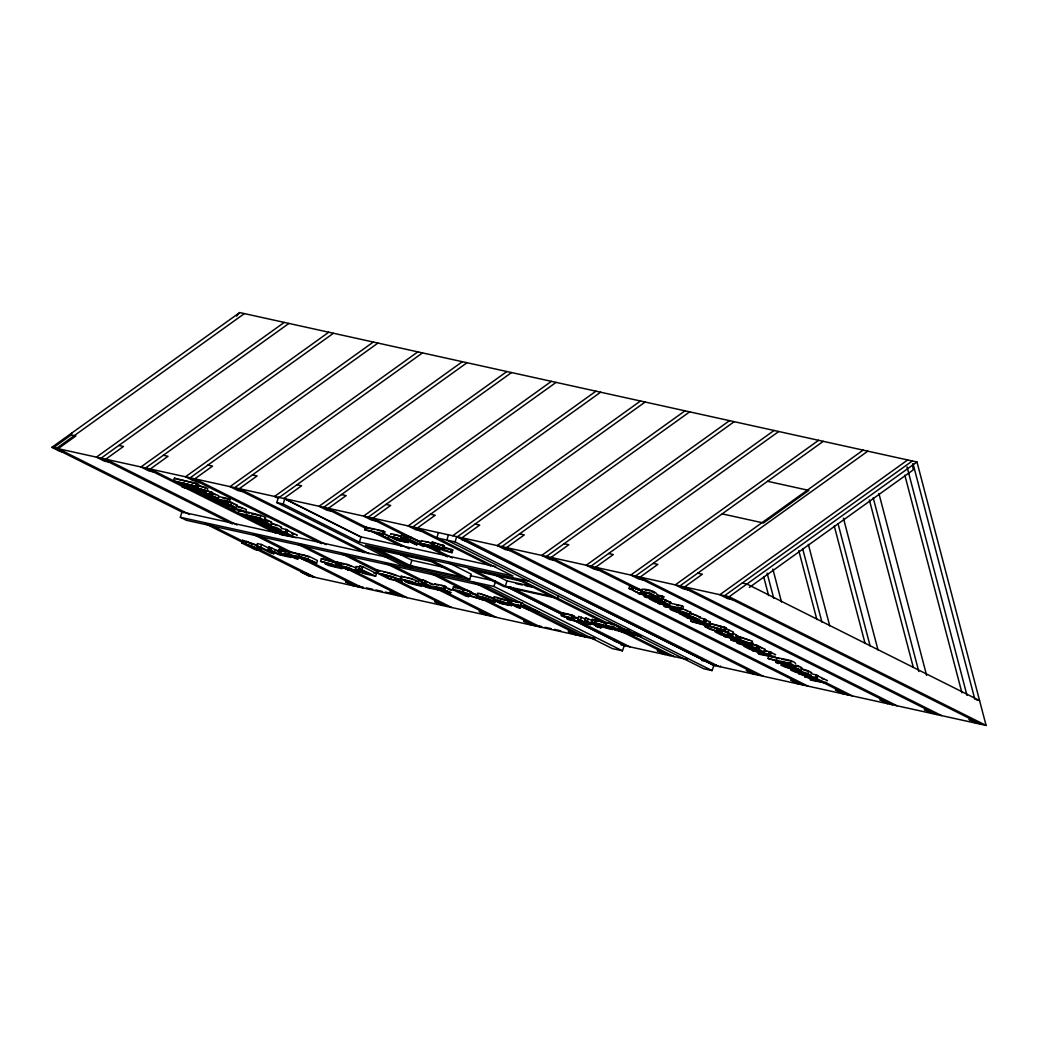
<?xml version="1.0" encoding="UTF-8"?>
<svg xmlns="http://www.w3.org/2000/svg" width="1038" height="1038" viewBox="0 0 1038 1038"><rect width="100%" height="100%" fill="white"/><g stroke="black" fill="none" stroke-linecap="round" stroke-linejoin="round"><path stroke-width="1.5" d="M268.868 521.608L265.65 519.999M183.363 512.72L53.457 447.663L71.194 434.935L71.765 433.028M174.41 478.155L173.618 480.789L198.089 486.861L198.881 484.214L174.41 478.155L176.045 478.972M206.315 490.52L212.531 492.596L211.739 495.243L183.765 487.575L181.987 486.692L182.779 484.045M183.934 482.917L183.142 485.563L202.163 489.754L184.738 484.655L194.288 485.81L175.253 481.606M624.604 644.87L622.437 650.813L612.381 648.594L489.897 587.261L186.334 520.272L180.353 517.274L181.922 511.994L281.013 533.856M195.702 485.667L196.493 483.02M205.329 487.445L207.756 488.664L206.977 491.311L204.551 490.092L205.329 487.445L197.596 485.304M209.689 492.181L218.616 495.632L218.356 498.785C209.507 495.126 210.935 496.696 203.085 495.23A7.668 0.869 16.6 0 1 199.711 493.945L196.818 492.129L204.356 495.282L205.148 492.635L206.432 492.959M211.739 495.243L210.013 494.373L210.805 491.74M228.36 498.707L230.021 499.538L229.242 502.184L227.582 501.341L228.36 498.707L219.135 496.67M220.095 504.066L221.86 504.455L215.606 501.704L222.067 502.885L233.368 506.804L228.075 504.312L228.866 501.678L237.196 505.026L236.236 505.195M221.743 504.896L236.405 507.829L230.903 504.935L231.695 502.301M236.21 505.766L246.253 509.476L246.006 512.616C237.144 508.957 238.584 510.54 230.721 509.074A7.668 0.869 16.6 0 1 227.361 507.79L224.455 505.973L232.006 509.126L232.784 506.479M264.534 518.325C272.722 517.443 238 509.671 238.714 510.359L237.923 512.993L260.006 517.871L265.572 520.985L253.038 517.871L248.108 518.092M246.629 514.316L245.837 516.963L250.456 516.807L239.674 513.875M274.616 551.061L273.824 553.695L270.892 553.046L259.565 547.376L261.524 549.971L246.317 544.457L257.645 550.127L254.907 549.53L241.763 542.939L242.542 540.305L257.956 545.521M269.361 548.427L261.472 544.47L257.385 543.575L256.607 546.222L258.605 548.713L245.759 543.821L246.551 541.187M260.006 517.871L260.798 515.224M273.824 553.695L260.681 547.117L261.472 544.47M405.274 566.917L276.809 502.574L278.392 497.293M286.138 552.021L279.131 549.297L278.34 551.931L290.99 557.484L278.859 554.642L268.102 549.673L268.894 547.026L280.766 551.931M430.536 514.225L435.207 515.25L417.458 527.979L513.032 576.051L359.42 542.16L283.205 503.988L284.788 498.707L360.99 536.867L495.606 566.579M278.34 551.931L285.697 555.615L279.248 554.318L270.892 550.283L271.684 547.649M280.636 531.352L279.845 533.986L293.157 536.711L275.913 532.014M286.008 529.393L287.669 530.223L286.877 532.87L285.216 532.04L286.008 529.393L281.493 528.394M281.129 552.553L281.908 549.906M298.594 556.355L297.815 558.989L295.026 558.379L285.165 553.436L285.943 550.802L308.87 556.329L317.407 560.494L316.616 563.141C315.344 562.246 287.098 551.321 307.209 561.065L308.001 558.418M316.616 563.141L304.835 557.834L289.044 554.603L287.954 554.058L288.733 551.412M289.044 554.603L289.836 551.957M298.243 556.731L299.035 554.084M320.56 561.311L332.147 564.075L342.047 568.759L328.683 565.502L324.985 563.699L332.783 564.893L320.56 561.311L321.352 558.665L336.091 562.739M336.104 564.672L348.431 567.591L358.992 572.496L345.485 567.124A5.774 0.649 16.6 0 0 342.683 566.592L341.385 566.54L348.755 570.238L336.104 564.672L336.896 562.038L348.041 564.568L355.93 567.929M338.894 565.295L339.673 562.648M339.984 565.84L340.775 563.206M359.42 542.16L360.99 536.867M388.212 538.618L373.693 532.17L364.714 529.756L365.506 527.109L383.269 531.028L384.826 531.806L384.034 534.453L376.625 532.818L388.212 538.618L389.003 535.984L383.204 533.078M359.135 568.668L359.914 566.034L362.703 566.644L376.444 573.521L375.652 576.168L366.803 574.274A6.449 0.727 16.6 0 1 362.418 572.963L355.009 569.369L357.332 569.317A9.134 1.038 16.6 0 1 363.404 570.809L359.135 568.668L375.652 576.168M361.912 569.291L362.703 566.644M384.034 534.453L382.49 533.675L383.269 531.028M376.262 572.613L393.104 576.907L400.253 579.762L402.134 581.449L389.406 579.204L376.262 572.613L377.041 569.979L391.015 573.352L401.044 577.115M400.759 537.684L401.55 535.037L404.716 535.738L406.442 536.607L405.65 539.241L400.759 537.684L405.65 539.241M390.833 579.1L380.699 574.014C384.955 574.079 412.255 583.667 390.833 579.1L391.624 576.453M403.925 538.385L404.716 535.738M407.117 540.032L404.327 539.41L416.978 544.963L407.117 540.032L408.181 536.361L420.585 541.797M410.179 539.617L407.389 539.007L423.919 546.494L410.179 539.617L410.957 536.983M400.318 578.906L411.904 581.669L421.804 586.353L408.44 583.109L404.742 581.293L412.54 582.487L400.318 578.906L401.109 576.272L411.437 578.62L418.548 581.682M410.282 565.58L379.259 550.036L431.38 561.532L462.403 577.076L410.282 565.58L411.865 560.286L399.163 553.942M412.462 565.684L411.684 568.318L365.415 545.158L529.082 581.267M451.997 552.67L443.875 550.62L432.431 545.612L434.312 546.027L431.471 544.613L432.262 541.966L444.394 545.832L443.602 548.466L438.477 547.337L451.997 552.67L452.789 550.036L443.953 547.039M439.269 587.391L438.477 590.025L429.628 588.131A6.449 0.727 16.6 0 1 425.243 586.82L417.821 583.239L420.156 583.174A9.134 1.038 16.6 0 1 426.229 584.679L421.947 582.539L422.738 579.892L433.767 584.641M443.602 548.466L434.26 545.222L435.052 542.589M438.399 532.598L436.829 537.892L455.111 541.927L712.042 670.587L714.209 664.644M438.477 590.025L424.737 583.148L425.528 580.514M437.102 546.65L437.88 544.003M442.227 547.779L443.018 545.132M448.455 534.817L446.885 540.11L703.816 668.77L712.042 670.587M450.505 551.931L451.296 549.284M455.111 541.927L456.681 536.633L713.625 665.306M443.473 588.507L433.702 586.509L448.468 591.699L439.035 589.467L440.903 590.401L448.714 592.348A7.668 0.869 16.6 0 0 451.154 592.646L436.726 587.43L445.25 589.389L443.473 588.507L444.264 585.86L434.494 583.862L436.375 585.017M445.107 589.363L446.042 586.755L444.264 585.86M452.633 589.467C451.88 588.702 476.883 595.176 469.293 595.228L482.878 599.834L463.493 594.086L468.722 596.707L465.777 596.059L452.633 589.467L453.424 586.833C452.672 586.055 477.675 592.529 470.084 592.581L477.636 595.137M462.04 593.36L457.07 590.869L468.073 594.385L462.04 593.36L462.818 590.713M469.695 579.451L433.222 561.182L371.967 547.662L408.44 565.931L469.695 579.451L471.278 574.17L448.831 562.92M622.437 650.813L493.971 586.483L495.541 581.202M518.17 579.723L551.1 596.266L505.389 586.185L506.959 580.891L494.49 574.65M520.972 605.414L520.181 608.06L517.391 607.438L507.53 602.507L508.322 599.86L522.594 603.052M530.366 607.49L529.588 610.136C509.463 600.392 537.71 611.317 538.981 612.212L527.2 606.893L511.41 603.662L510.32 603.117L511.111 600.483M511.41 603.662L512.201 601.028M520.622 605.79L521.4 603.156M558.457 595.76L557.666 598.407L503.728 586.496L468.346 568.785L522.283 580.683L607.996 623.397M572.068 615.106L573.923 616.04L573.132 618.674L571.276 617.74L572.068 615.106L564.244 613.16A7.668 0.869 16.6 0 0 561.817 612.861L563.543 614.133M571.276 617.74L563.452 615.806A7.668 0.869 16.6 0 0 561.026 615.508L575.441 620.724L566.917 618.752L568.694 619.634L578.464 621.632L563.699 616.442L572.989 618.648L573.923 616.04M581.397 617L579.905 621.749L584.822 622.528L577.816 619.024L578.607 616.377L585.614 619.115M584.692 620.542L597.343 626.096L584.692 620.542L585.484 617.895L592.503 620.633M587.482 621.152L588.274 618.518M581.63 622.618L590.466 624.578L591.258 621.931M613.73 626.835L612.952 629.482L608.346 628.587L600.224 626.303L591.465 622.034L592.244 619.388L607.554 623.384M612.952 629.482L600.73 625.901L608.528 627.095L604.83 625.278L594.229 622.644L595.021 620.01M595.28 623.176L596.072 620.529M600.911 627.821L596.02 626.264L600.911 627.821L601.703 625.187M625.213 632.246L623.332 631.831L626.161 633.245L615.417 630.079L614.029 629.391L619.167 630.52L605.634 625.187L606.426 622.541L613.562 624.253L620.01 627.134M611.265 628.639L612.044 625.992M641.821 589.337C643.82 588.598 659.519 590.765 657.171 597.032L646.077 592.763L644.105 592.594L645.766 594.476L638.513 592.867L629.002 588.455L629.794 585.808L642.522 590.596M657.171 597.032C652.474 593.801 646.038 591.608 640.563 591.543C647.063 595.345 627.808 591.673 633.465 586.626M657.534 594.904L663.801 596.746L663.023 599.393L654.667 597.551L660.882 600.275L660.09 600.327L646.038 597.356L644.377 596.526L645.156 593.879M663.023 599.393L661.362 598.563L662.14 595.916M661.855 601.534L670.185 605.037L655.523 602.105L649.386 598.926L655.847 600.094L667.149 604.012L661.855 601.534L662.646 598.887L670.976 602.403L669.017 602.248M664.683 602.157L665.475 599.51M679.643 613.043C658.235 603.13 691.074 617.779 689.608 614.431C684.678 610.967 655.289 605.024 679.643 613.043L680.331 610.357M681.719 605.725L683.38 606.555L682.589 609.189L680.928 608.359L681.719 605.725L669.406 603M709.629 623.254L724.628 627.212L726.146 627.964L725.354 630.611L692.333 621.879L690.841 621.139L691.632 618.492M704.322 618.869L705.983 619.699L705.204 622.346L703.543 621.503L704.322 618.869L699.807 617.87M724.732 628.211L733.451 632.025L732.945 634.971L721.838 630.702L719.866 630.533L721.942 632.285L720.424 632.311L709.888 629.288L704.763 626.394L705.555 623.747M725.354 630.611L723.836 629.845L724.628 627.212M727.534 634.413L735.877 637.929L721.202 634.996L715.065 631.818L721.527 632.985L732.711 636.969L727.534 634.413L728.326 631.779M750.734 645.143L751.525 642.496L752.887 643.184L752.096 645.831L732.413 640.602L730.882 639.836L731.673 637.202M736.837 638.837L737.629 636.19L752.472 641.186L751.681 643.832L723.707 636.255L739.16 639.343L751.681 643.832M752.589 644.118L758.596 646.051L757.818 648.685L738.745 643.781L737.214 643.015L738.005 640.368M739.16 639.343L739.938 636.709M740.276 639.901L741.067 637.267M757.818 648.685L756.144 647.855L756.936 645.208M759.038 649.399L756.209 648.776L761.49 651.267L750.189 647.349L743.74 646.168L749.877 649.347L764.539 652.292L759.038 649.399L759.829 646.765L756.987 646.129M765.045 650.541L771.221 652.37L770.43 655.004L768.587 654.602L774.802 657.326L759.959 654.407L758.298 653.564L759.089 650.93M770.43 655.004L768.769 654.174L769.56 651.527M776.774 659.779L775.983 662.426L780.589 662.27L768.068 658.468L768.86 655.821C774.153 658.196 794.537 659.221 795.679 663.931M775.983 662.426L778.253 663.567C779.356 660.817 807.849 672.352 790.152 663.334L790.943 660.7M816.153 674.869L817.814 675.699L817.023 678.333L815.362 677.503L816.153 674.869L811.638 673.87M236.547 316.11L239.713 312.568L916.982 462.014L986.1 725.432L712.34 665.021M310.972 575.675L310.388 576.324L256.983 549.582M715.454 665.708L716.038 665.047M720.022 666.72L720.606 666.059M244.384 313.606L56.558 448.351L64.421 452.283L59.75 451.258L51.9 447.313L239.713 312.568M284.243 322.403L96.43 457.148L104.28 461.08L108.951 462.105M288.914 323.428L101.088 458.173L232.447 523.956M328.774 332.225L140.96 466.97L148.81 470.902L153.468 471.927M333.432 333.25L145.618 467.995L275.537 533.052M373.304 342.047L185.491 476.792L193.34 480.724L197.999 481.762M377.962 343.072L190.149 477.83L321.508 543.601M417.834 351.869L230.021 486.627L237.871 490.559L242.529 491.584M422.492 352.907L234.679 487.652L364.598 552.709M462.364 361.704L274.551 496.449L278.469 498.409M279.209 497.474L467.022 362.729M506.894 371.526L319.081 506.272L326.931 510.203L331.589 511.241M511.552 372.551L323.739 507.297L365.597 528.264M551.425 381.348L363.598 516.094L371.461 520.025L376.119 521.063M556.083 382.386L368.269 517.132L408.687 537.373M595.955 391.183L408.129 525.929L415.991 529.86L420.649 530.885M600.613 392.208L412.8 526.954L490.74 565.982M452.659 535.751L640.485 401.005M645.143 402.03L457.33 536.776L714.261 665.449M685.002 410.827L497.189 545.573L505.039 549.504L509.71 550.542M689.673 411.852L501.86 546.611L758.791 675.271M729.532 420.649L541.719 555.408L549.569 559.339L554.24 560.364M734.203 421.688L546.39 556.433L803.321 685.093M774.063 430.485L586.249 565.23L594.099 569.161L598.77 570.186M778.734 431.51L590.907 566.255L638.552 590.116M818.593 440.307L630.78 575.052L638.63 578.983L643.301 580.008M823.264 441.332L635.438 576.077L892.382 704.75M863.123 450.129L675.31 584.874L683.16 588.806L687.831 589.844M867.794 451.167L679.968 585.912L936.912 714.572M907.653 459.964L719.84 594.709L727.69 598.641L732.348 599.666M912.311 460.989L724.498 595.734L981.442 724.394M51.9 447.313L729.169 596.759L916.982 462.014M749.384 587.443L913.155 469.954L912.597 463.973M291.418 532.416L287.448 530.366M480.309 594.268L481.035 594.229M706.67 620.996L706.839 620.763A5.774 0.649 16.6 0 0 706.346 620.49M291.237 552.657L293.027 552.748M300.605 554.733L302.46 554.824M690.075 612.407L690.906 612.303L682.083 608.631M597.447 621.217L598.615 621.243M270.71 522.607L271.774 522.296L269.465 521.024A8.019 0.908 16.6 0 0 265.053 519.415M280.532 527.525L281.583 527.213L279.274 525.942A8.019 0.908 16.6 0 0 274.862 524.333L271.19 523.269M296.583 535.193L297.296 535.141L292.521 532.987M800.856 668.07L801.92 667.771L799.597 666.487A8.019 0.908 16.6 0 0 796.847 665.436M810.678 672.987L811.729 672.689L809.419 671.404A8.019 0.908 16.6 0 0 805.008 669.795L801.336 668.731M826.728 680.669L827.442 680.604L817.594 675.829M774.802 654.731L775.594 654.68L771.104 652.539M342.177 563.906L343.474 563.945A5.774 0.649 16.6 0 1 344.318 564.062M237.053 506.518L239.441 506.985M807.953 671.988L808.823 671.988L808.109 671.378M735.695 635.308L736.656 635.126L732.958 633.167M764.37 649.658L765.33 649.477L759.829 646.765M698.665 617.065L700.429 617.065L689.699 612.874M198.089 486.861L189.085 485.797L204.551 490.092M640.848 636.515L629.819 634.01L627.731 632.959L638.552 635.412L619.115 628.561L628.34 630.183M191.887 482.787L195.066 483.163L177.511 479.296M438.594 584.822L437.893 585.043M708.759 621.957L710.368 622.009L704.153 619.297L705.983 619.699M415.356 581.734L416.225 581.864M448.053 588.974L448.935 589.104M565.697 613.886L564.944 614.107M267.116 521.465L267.986 521.608M666.941 601.326L667.927 601.378L665.137 599.899M325.309 559.871L321.352 558.665M405.067 577.478L401.109 576.272M737.214 643.015L747.568 644.624M752.096 645.831L741.677 644.196L756.144 647.855M730.882 639.836L746.646 643.093L735.566 641.134M292.275 533.895L293.572 534.129M451.4 549.777L452.789 550.036M605.634 625.187L613.769 627.237L623.838 631.558L674.402 656.652M515.393 601.819L518.585 602.598M646.869 590.116L645.13 590.22M573.975 617.792L576.233 618.077L573.365 616.935M395.958 535.076L393.83 535.193M481.762 594.346L492.661 598.433M425.411 541.577L428.473 542.29M767.679 481.321L808.823 490.403L763.423 522.983L722.279 513.901M71.194 434.935L75.865 435.96L58.115 448.688L189.474 514.472M118.838 445.445L123.496 446.47L105.759 459.198L237.105 524.981M163.368 455.267L168.026 456.292L150.289 469.033L184.894 486.433L206.977 491.311M207.898 465.089L212.556 466.127L194.82 478.855L326.166 544.639M252.429 474.924L257.087 475.949L239.337 488.677L369.256 553.734M296.959 484.746L301.617 485.771L283.867 498.5L360.381 536.815M341.489 494.568L346.147 495.606L328.397 508.335L368.814 528.576M386.006 504.403L390.677 505.428L372.927 518.157L420.559 542.005M475.067 524.047L479.738 525.072L461.988 537.814L718.919 666.474M519.597 533.869L524.268 534.907L506.518 547.636L763.449 676.296M564.127 543.704L568.798 544.729L551.048 557.458L807.979 686.131M608.657 553.526L613.315 554.552L595.578 567.28L641.769 590.414M653.187 563.349L657.845 564.387L640.109 577.115L897.04 705.775M697.718 573.171L702.376 574.209L684.639 586.937L941.57 715.597M742.248 583.006L746.906 584.031L979.574 700.546L976.46 699.859M462.066 540.019L465.18 540.707M276.809 502.574L283.205 503.988M368.542 528.212L374.471 529.523M377.417 530.171L384.826 531.806M406.442 536.607L401.55 535.037M407.895 537.386L405.105 536.776L407.934 538.177M439.269 544.691L444.394 545.832M223.066 498.006L230.021 499.538M364.714 529.756L382.49 533.675M431.471 544.613L434.26 545.222M629.002 588.455L632.804 589.325M646.765 592.529L651.371 593.541M386.071 535.336L389.003 535.984M658.235 595.527L663.801 596.746M204.499 496.255L227.582 501.341M206.16 497.085L221.263 500.783A5.774 0.649 16.6 0 1 223.572 501.808L210.597 499.304M229.242 502.184L220.886 500.342L227.101 503.054L226.31 503.106L212.258 500.134M661.362 598.563L638.279 593.464L655.043 597.992A5.774 0.649 16.6 0 1 657.352 599.017L644.377 596.526M228.075 504.312L230.903 504.935M676.426 605.011L679.202 605.634M680.928 608.359L657.858 603.273L674.609 607.801A5.774 0.649 16.6 0 1 676.932 608.826L663.944 606.322L678.852 610.02L680.461 610.072L674.246 607.347L682.589 609.189M246.317 512.525L249.237 513.161M258.631 515.237L251.689 513.706L253.22 514.472M520.622 581.008L474.911 570.913L505.389 586.185M703.543 621.503L686.974 617.857L703.738 622.372A5.774 0.649 16.6 0 1 706.048 623.397L693.06 620.906L709.577 624.655L703.362 621.931L705.204 622.346M268.647 528.381L285.216 532.04M506.959 580.891L533.766 586.807M411.865 560.286L446.6 567.955M270.308 529.211L287.565 533.908L274.253 531.184M286.877 532.87L285.035 532.468L296.518 537.775L281.506 534.817L186.373 487.094M516.094 583.603L522.257 584.952M525.332 585.64L531.495 587.002M704.763 626.394L716.402 630.961L718.387 631.143L716.583 629.262L723.953 630.845L732.945 634.971M296.751 537.334L387.978 557.458M470.227 575.61L492.375 580.501M735.579 636.06L738.758 636.748L737.629 636.19M742.676 638.072L748.839 639.979M180.353 517.274L493.971 586.483M763.929 650.761L767.017 651.436M769.379 651.955L771.221 652.37M768.769 654.174L752.2 650.515L768.963 655.043A5.774 0.649 16.6 0 1 771.286 656.068L758.298 653.564M776.463 657.988L779.382 658.637M781.835 659.169L788.776 660.713M457.862 588.235L460.768 588.87M446.042 586.755L441.176 585.393M608.086 623.332L606.426 622.541M768.068 658.468L790.152 663.334M241.763 542.939L245.759 543.821M256.607 546.222L260.681 547.117M421.947 582.539L424.737 583.148M373.654 572.911L376.444 573.521M268.102 549.673L270.892 550.283M285.165 553.436L287.954 554.058M507.53 602.507L510.32 603.117M577.816 619.024L590.466 624.578M591.465 622.034L594.229 622.644M307.209 561.065L295.428 556.173L290.445 555.304L297.815 558.989M529.588 610.136L517.806 605.245L512.811 604.376L520.181 608.06M815.972 675.284L817.814 675.699M815.362 677.503L798.793 673.857L812.819 677.412L817.71 679.371L804.398 676.659L823.303 682.174L809.99 679.462L811.651 680.292L826.65 683.251L815.18 677.931L817.023 678.333M350.169 582.902L345.511 581.877L353.361 585.808M394.7 592.737L390.041 591.699L397.891 595.63M439.23 602.559L434.572 601.534L442.422 605.465M483.76 612.381L479.102 611.356L486.952 615.287M528.29 622.216L523.632 621.178L531.482 625.11M572.82 632.038L568.162 631L576.012 634.945M614.236 641.173L617.351 641.86M661.881 651.682L657.223 650.657L665.073 654.589M701.74 660.479L706.411 661.517M750.941 671.339L746.27 670.314L754.133 674.246M795.471 681.162L790.8 680.137L798.663 684.068M840.002 690.984L835.331 689.959L843.18 693.89M884.532 700.819L879.861 699.781L887.711 703.725M929.049 710.641L924.391 709.616L932.241 713.547M973.579 720.463L968.921 719.438L976.771 723.369M348.924 584.044L363.157 587.184M366.31 587.884L372.642 589.273M375.795 589.973L382.127 591.375M385.293 592.075L391.611 593.464M537.074 625.564L541.81 626.602M544.976 627.302L551.295 628.704M554.461 629.404L560.792 630.793M568.694 632.544L575.013 633.933M578.179 634.633L584.498 636.022M587.664 636.722L593.983 638.123M595.254 639.187L308.831 575.986L300.981 572.055L305.652 573.08L313.502 577.011M621.139 644.896L687.026 659.441M383.723 571.873L385.591 572.301M449.986 549.491L444.653 547.973M407.168 577.894L410.399 578.698M327.411 560.286L330.642 561.091M303.265 554.98L308.909 557.03M293.871 552.904L299.502 554.954M720.502 627.082L721.864 627.406M600.665 621.606L606.01 623.449M567.033 614.159L570.861 615.132M610.007 623.669L612.368 624.279M204.356 495.282C205.965 494.724 212.556 494.516 218.356 498.785M232.006 509.126C233.602 508.568 240.193 508.361 246.006 512.616M689.375 613.186L695.304 614.95M752.732 644.533L758.596 646.051M642.34 591.063L632.389 587.599M709.629 623.604L726.146 627.964M690.841 621.139L723.836 629.845M629.664 630.948L622.359 629.573L634.776 633.427M397.035 535.336L402.29 537.061M387.226 572.691L396.347 575.675M346.277 564.49L351.376 566.424M271.891 523.866L274.395 524.566M802.037 669.328L807.395 671.054M210.013 494.373L195.066 490.325L204.629 491.688L202.838 490.779L190.668 489.106L181.987 486.692M206.315 490.896L212.531 492.596M445.081 587.132L451.932 589.999A7.668 0.869 16.6 0 1 449.506 589.701M462.935 589.376L465.673 590.168M196.999 485.46L202.955 487.12M572.574 615.638L573.78 616.001M715.506 627.886L712.094 626.731M648.465 590.518L650.125 591.05M635.944 633.764L637.085 634.127M574.261 616.78L578.49 618.337M401.265 536.231L393.026 534.051A8.019 0.908 16.6 0 0 390.522 533.856L390.638 534.349M429.408 542.563L431.795 543.406M211.791 493.141L215.58 494.711M472.212 593.749L476.805 595.306M432.496 543.224L421.065 540.616L421.765 541.525M331.343 561.311L333.263 562.09M795.796 665.462L796.743 665.799M275.472 524.904L277.25 525.578M723.953 630.87L728.442 632.635M676.75 605.297L678.203 605.816M223.391 498.279L224.844 498.811M725.899 628.989L727.482 629.586M816.192 675.66L817.892 676.348M277.38 551.178L278.495 551.593M256.049 545.222L247.109 541.81L252.779 544.652M821.862 678.489L823.913 679.384M240.582 507.361L242.555 508.179M291.717 533.013L293.949 534.064M658.624 596.02L659.818 596.487M226.141 501.354L228.983 502.522M505.545 600.172L497.085 598.303M466.516 590.466L467.879 591.05M231.357 502.69L228.866 501.678M411.775 579.152L413.02 579.684M685.781 610.188L687.234 610.824M612.965 624.487L615.262 625.538M509.087 601.093L496.294 597.161A8.019 0.908 16.6 0 0 493.79 596.967L494.555 597.875M661.362 599.134L662.763 599.743M448.144 588.468L449.259 589.052M287.059 530.574L287.747 530.885M651.708 591.634L654.394 593.113M797.573 666.137L799.039 666.954M696.057 615.262L697.562 616.079M275.291 550.244L276.316 550.724M729.169 596.759L986.1 725.432M790.165 661.011L791.903 661.881M773.128 656.198L777.449 658.364M825.08 682.213L852.509 695.953M820.422 681.188L847.851 694.928M616.442 626.122L618.778 627.289M551.373 596.344L604.778 623.085M619.206 630.326L669.731 655.614M592.244 619.388L596.292 621.425M585.484 617.895L588.299 619.31M432.262 541.966L434.598 543.665M429.226 546.351L452.321 557.912M510.06 586.82L564.906 614.288M577.907 620.802L629.871 646.817M408.181 536.361L420.533 542.55M424.568 545.313L447.663 556.887M508.283 587.249L561.688 613.99M574.689 620.49L625.2 645.792M507.089 586.976L561.947 614.444M573.495 620.231L624.02 645.532M387.589 537.969L409.231 548.817M481.411 584.952L514.601 601.573M529.043 608.8L585.341 636.995M365.506 527.109L367.063 527.888M371.37 531.158L401.68 546.338M430.549 560.792L443.55 567.293M473.86 582.474L511.384 601.274M522.931 607.048L580.67 635.97M508.322 599.86L511.137 601.274M435.441 574.403L477.298 595.371M485.953 599.705L540.811 627.173M430.77 573.378L463.973 589.999M481.295 598.679L536.14 626.148M453.424 586.833L456.045 588.144M422.738 579.892L427.007 582.033M429.81 583.434L432.651 584.861M389.458 563.855L422.661 580.476M441.422 589.882L496.281 617.351M384.8 562.83L420.883 580.904M436.764 588.844L491.61 616.312M346.381 554.746L379.674 571.289M398.345 580.774L451.751 607.515M341.71 553.721L377.806 571.795M393.674 579.749L447.093 606.49M359.914 566.034L362.768 567.462M238.714 510.359L240.466 511.228M336.896 562.038L341.113 564.153M300.41 544.197L340.827 564.438M348.041 568.058L407.22 597.693M298.633 544.626L336.156 563.413M347.704 569.2L402.562 596.668M257.32 535.102L291.963 552.45M306.392 559.677L362.69 587.871M252.662 534.077L290.173 552.917M300.293 557.925L358.032 586.833M279.131 549.297L284.036 551.749M268.894 547.026L271.45 548.311M242.542 540.305L245.176 541.615M209.676 524.592L242.879 541.213M257.32 548.44L315.059 577.362M205.018 523.554L245.552 543.86M494.944 598.628L479.803 593.515A8.019 0.908 16.6 0 0 477.298 593.321L478.064 594.242M761.126 647.881L761.957 648.335M232.992 503.43L233.822 503.871M728.819 630.183L729.688 630.676M507.517 601.067L508.867 601.832M709.72 625.551L710.563 626.031M631.195 586.963L629.794 585.808M356.618 567.449L355.904 566.54L358.123 566.67A9.134 1.038 16.6 0 1 359.408 566.93M418.833 580.891L420.948 580.527A9.134 1.038 16.6 0 1 422.232 580.787M913.142 464.116L974.851 699.314M907.043 466.892L967.014 695.421M904.851 475.248L961.941 692.826M878.901 493.491L926.623 675.375M873.192 497.76L918.786 671.508M869.351 499.862L913.297 667.343M843.414 518.17L877.979 649.866M838.107 523.931L870.155 646.025M834.267 526.032L865.082 643.43M808.355 544.405L829.751 625.927M802.621 548.544L821.927 622.112M798.78 550.646L816.854 619.517M772.869 569.071L781.51 602.001M767.121 573.158L773.699 598.199M763.696 576.83L768.626 595.604M704.517 619.738A5.774 0.649 16.6 0 1 705.581 620.153M770.819 652.811A5.774 0.649 16.6 0 1 772.064 653.421M268.102 524.125C246.149 520.713 253.363 517.638 268.102 524.125M277.925 529.043C255.971 525.63 263.185 522.555 277.925 529.043M798.248 669.588C776.294 666.188 783.508 663.1 798.248 669.588M808.07 674.505C786.116 671.106 793.33 668.018 808.07 674.505M328.332 564.568L336.844 566.93L328.332 564.568M408.09 582.162L416.601 584.524L408.09 582.162M605.219 626.083L596.668 623.864L605.219 626.083M423.076 544.081L432.431 546.689L423.076 544.081M408.297 542.537L397.32 540.318L389.73 536.503A8.019 0.908 16.6 0 1 392.234 536.698L402.108 539.436L408.297 542.537M495.074 602.001L484.097 599.782L476.507 595.968A8.019 0.908 16.6 0 1 479.011 596.162L488.885 598.9L495.074 602.001M511.565 605.647L500.588 603.415L492.998 599.601A8.019 0.908 16.6 0 1 495.502 599.795L505.376 602.546L511.565 605.647M420.273 543.25L427.954 547.078L440.268 549.945L424.944 545.391L436.414 547.921L430.29 545.378L420.273 543.25M679.929 613.808L686.118 617.143L689.154 617.818L682.706 614.898L686.455 615.352L693.293 618.778L699.638 619.712L690.815 616.04L679.929 613.808M262.303 519.934L250.898 516.353L259.241 518.183L262.303 519.934M792.448 665.41L781.043 661.816L789.386 663.658L792.448 665.41M271.022 525.163C262.627 525.449 233.926 514.16 264.262 522.062A8.019 0.908 16.6 0 1 268.673 523.658L271.022 525.163M280.831 530.068C272.449 530.366 243.748 519.078 274.084 526.967A8.019 0.908 16.6 0 1 278.495 528.576L280.831 530.068M801.154 670.626C792.773 670.924 764.072 659.636 794.407 667.525A8.019 0.908 16.6 0 1 798.819 669.134L801.154 670.626M810.976 675.543C802.582 675.842 773.894 664.554 804.216 672.442A8.019 0.908 16.6 0 1 808.628 674.051L810.976 675.543M405.105 541.758C388.446 539.072 389.86 533.389 405.105 541.758M491.882 601.223C475.222 598.537 476.637 592.854 491.882 601.223M508.373 604.869C491.714 602.183 493.128 596.487 508.373 604.869M358.434 570.109L363.339 572.82L370.462 574.351L364.779 571.497L358.434 570.109M421.259 583.966L426.164 586.691L433.287 588.209L427.604 585.367L421.259 583.966M687.26 614.081L679.073 611.058L687.26 614.081M696.783 618.843L688.596 615.832L696.783 618.843M219.459 502.703L228.762 505.973L219.459 502.703M653.239 599.912L662.542 603.195L653.239 599.912M718.919 632.804L728.235 636.086L718.919 632.804M747.594 647.167L756.897 650.437L747.594 647.167"/></g></svg>
